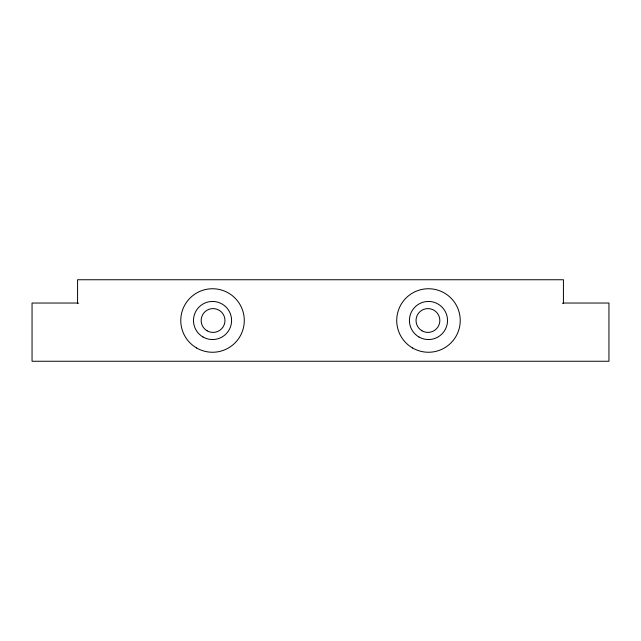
<?xml version="1.0" encoding="UTF-8"?>
<svg xmlns="http://www.w3.org/2000/svg" width="641" height="641" viewBox="0 0 641 641"><rect width="100%" height="100%" fill="white"/><g stroke="black" fill="none" stroke-linecap="round" stroke-linejoin="round"><path stroke-width="0.96" d="M562.902 303.586L563.431 303.361L563.431 279.748L77.569 279.748L77.569 303.361L78.098 303.586M78.122 303.033L32.05 303.033L32.05 361.252L608.95 361.252L608.95 303.033L562.878 303.033M196.651 347.999A31.754 31.754 0 0 0 244.285 320.5A31.754 31.754 0 0 0 196.651 293.001A31.754 31.754 0 0 0 196.651 347.999M412.596 347.999A31.754 31.754 0 0 0 460.23 320.5A31.754 31.754 0 0 0 412.596 293.001A31.754 31.754 0 0 0 412.596 347.999M203.005 336.998A19.054 19.054 0 0 0 231.585 320.5A19.054 19.054 0 0 0 203.005 304.002A19.054 19.054 0 0 0 203.005 336.998M418.942 336.998A19.054 19.054 0 0 0 447.522 320.5A19.054 19.054 0 0 0 418.942 304.002A19.054 19.054 0 0 0 418.942 336.998M421.986 330.812A11.907 11.907 0 0 0 439.846 320.5A11.907 11.907 0 0 0 421.986 310.188A11.907 11.907 0 0 0 421.986 330.812M207.107 330.812A11.907 11.907 0 0 0 224.967 320.5A11.907 11.907 0 0 0 207.107 310.188A11.907 11.907 0 0 0 207.107 330.812"/></g></svg>
